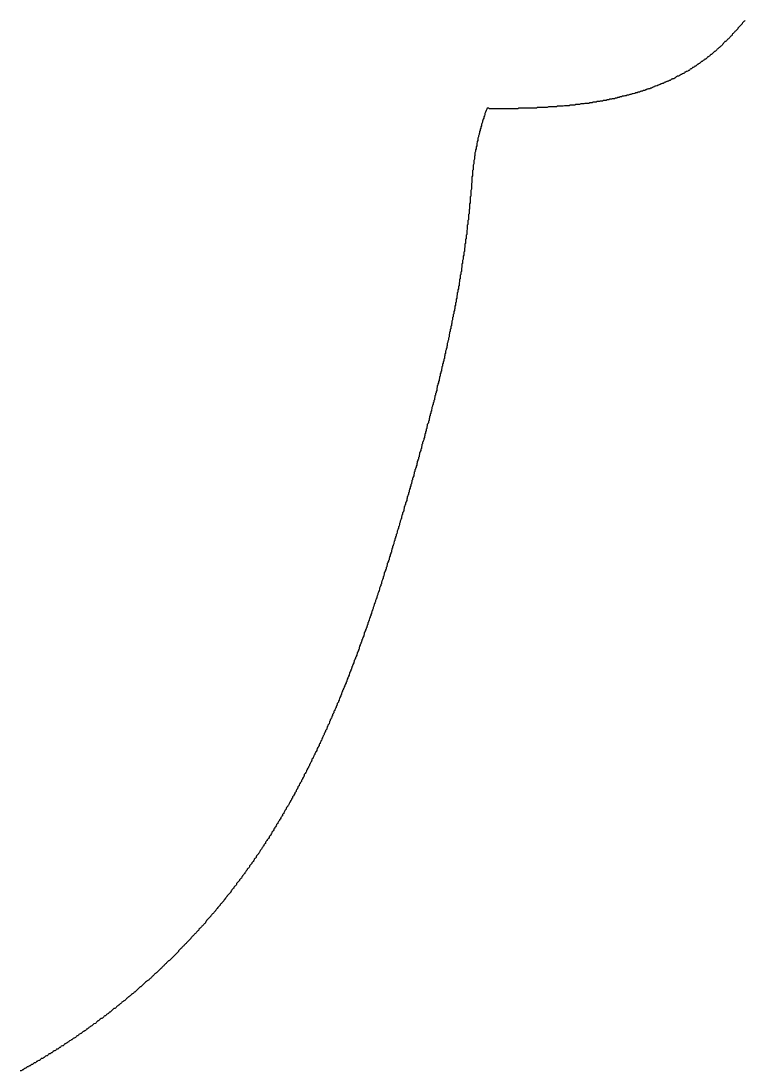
# Model space of a CAD drawing. Header units: millimetres. Extents: x 111 to 2999, y 81 to 1941.
# Drawn here: x 996.92 to 1009.23, y 522.1 to 539.95 of the extents above; entities that cross this region are included whole.
import ezdxf

# ---------------------------------------------------------------- set-up
doc = ezdxf.new("R2010")
doc.units = ezdxf.units.MM

msp = doc.modelspace()

# ---------------------------------------------------------------- linework, layer by layer
msp.add_polyline3d([(1009.23, 539.963, 0), (1009.22, 539.953, 0), (1009.21, 539.943, 0), (1009.2, 539.933, 0), (1009.19, 539.923, 0), (1009.18, 539.913, 0), (1009.18, 539.903, 0), (1009.17, 539.893, 0), (1009.16, 539.883, 0), (1009.15, 539.873, 0), (1009.14, 539.863, 0), (1009.13, 539.853, 0), (1009.12, 539.843, 0), (1009.11, 539.833, 0), (1009.11, 539.823, 0), (1009.1, 539.813, 0), (1009.09, 539.803, 0), (1009.08, 539.793, 0), (1009.07, 539.783, 0), (1009.06, 539.773, 0), (1009.05, 539.763, 0), (1009.04, 539.753, 0), (1009.03, 539.743, 0), (1009.02, 539.733, 0), (1009.01, 539.723, 0), (1009.01, 539.713, 0), (1009, 539.703, 0), (1008.99, 539.693, 0), (1008.98, 539.683, 0), (1008.97, 539.673, 0), (1008.96, 539.663, 0), (1008.95, 539.653, 0), (1008.94, 539.643, 0), (1008.93, 539.633, 0), (1008.92, 539.623, 0), (1008.91, 539.613, 0), (1008.9, 539.603, 0), (1008.89, 539.603, 0), (1008.88, 539.593, 0), (1008.87, 539.583, 0), (1008.86, 539.573, 0), (1008.86, 539.563, 0), (1008.85, 539.553, 0), (1008.84, 539.543, 0), (1008.83, 539.533, 0), (1008.82, 539.523, 0), (1008.81, 539.513, 0), (1008.8, 539.503, 0), (1008.79, 539.503, 0), (1008.78, 539.493, 0), (1008.77, 539.483, 0), (1008.76, 539.473, 0), (1008.75, 539.463, 0), (1008.74, 539.453, 0), (1008.73, 539.443, 0), (1008.72, 539.433, 0), (1008.71, 539.433, 0), (1008.7, 539.423, 0), (1008.69, 539.413, 0), (1008.68, 539.403, 0), (1008.67, 539.393, 0), (1008.66, 539.383, 0), (1008.65, 539.383, 0), (1008.64, 539.373, 0), (1008.63, 539.363, 0), (1008.62, 539.353, 0), (1008.61, 539.343, 0), (1008.6, 539.343, 0), (1008.59, 539.333, 0), (1008.58, 539.323, 0), (1008.57, 539.313, 0), (1008.56, 539.303, 0), (1008.55, 539.303, 0), (1008.54, 539.293, 0), (1008.52, 539.283, 0), (1008.51, 539.273, 0), (1008.5, 539.263, 0), (1008.49, 539.263, 0), (1008.48, 539.253, 0), (1008.47, 539.243, 0), (1008.46, 539.233, 0), (1008.45, 539.233, 0), (1008.44, 539.223, 0), (1008.43, 539.213, 0), (1008.42, 539.213, 0), (1008.41, 539.203, 0), (1008.4, 539.193, 0), (1008.39, 539.183, 0), (1008.38, 539.183, 0), (1008.37, 539.173, 0), (1008.35, 539.163, 0), (1008.34, 539.163, 0), (1008.33, 539.153, 0), (1008.32, 539.143, 0), (1008.31, 539.143, 0), (1008.3, 539.133, 0), (1008.29, 539.123, 0), (1008.28, 539.113, 0), (1008.27, 539.113, 0), (1008.26, 539.103, 0), (1008.24, 539.093, 0), (1008.23, 539.093, 0), (1008.22, 539.083, 0), (1008.21, 539.083, 0), (1008.2, 539.073, 0), (1008.19, 539.063, 0), (1008.18, 539.063, 0), (1008.17, 539.053, 0), (1008.15, 539.043, 0), (1008.14, 539.043, 0), (1008.13, 539.033, 0), (1008.12, 539.033, 0), (1008.11, 539.023, 0), (1008.1, 539.013, 0), (1008.08, 539.013, 0), (1008.07, 539.003, 0), (1008.06, 539.003, 0), (1008.05, 538.993, 0), (1008.04, 538.983, 0), (1008.03, 538.983, 0), (1008.02, 538.973, 0), (1008, 538.973, 0), (1007.99, 538.963, 0), (1007.98, 538.963, 0), (1007.97, 538.953, 0), (1007.96, 538.943, 0), (1007.94, 538.943, 0), (1007.93, 538.933, 0), (1007.92, 538.933, 0), (1007.91, 538.923, 0), (1007.9, 538.923, 0), (1007.88, 538.913, 0), (1007.87, 538.913, 0), (1007.86, 538.903, 0), (1007.85, 538.903, 0), (1007.84, 538.893, 0), (1007.82, 538.893, 0), (1007.81, 538.883, 0), (1007.8, 538.883, 0), (1007.79, 538.873, 0), (1007.78, 538.873, 0), (1007.76, 538.863, 0), (1007.75, 538.863, 0), (1007.74, 538.853, 0), (1007.73, 538.853, 0), (1007.71, 538.843, 0), (1007.7, 538.843, 0), (1007.69, 538.833, 0), (1007.68, 538.833, 0), (1007.66, 538.823, 0), (1007.65, 538.823, 0), (1007.64, 538.813, 0), (1007.63, 538.813, 0), (1007.61, 538.803, 0), (1007.6, 538.803, 0), (1007.59, 538.803, 0), (1007.58, 538.793, 0), (1007.56, 538.793, 0), (1007.55, 538.783, 0), (1007.54, 538.783, 0), (1007.53, 538.773, 0), (1007.51, 538.773, 0), (1007.5, 538.773, 0), (1007.49, 538.763, 0), (1007.47, 538.763, 0), (1007.46, 538.753, 0), (1007.45, 538.753, 0), (1007.44, 538.743, 0), (1007.42, 538.743, 0), (1007.41, 538.743, 0), (1007.4, 538.733, 0), (1007.38, 538.733, 0), (1007.37, 538.733, 0), (1007.36, 538.723, 0), (1007.35, 538.723, 0), (1007.33, 538.713, 0), (1007.32, 538.713, 0), (1007.31, 538.713, 0), (1007.29, 538.703, 0), (1007.28, 538.703, 0), (1007.27, 538.703, 0), (1007.25, 538.693, 0), (1007.24, 538.693, 0), (1007.23, 538.693, 0), (1007.21, 538.683, 0), (1007.2, 538.683, 0), (1007.19, 538.683, 0), (1007.17, 538.673, 0), (1007.16, 538.673, 0), (1007.15, 538.673, 0), (1007.13, 538.663, 0), (1007.12, 538.663, 0), (1007.11, 538.663, 0), (1007.09, 538.653, 0), (1007.08, 538.653, 0), (1007.07, 538.653, 0), (1007.05, 538.643, 0), (1007.04, 538.643, 0), (1007.03, 538.643, 0), (1007.01, 538.633, 0), (1007, 538.633, 0), (1006.99, 538.633, 0), (1006.97, 538.633, 0), (1006.96, 538.623, 0), (1006.95, 538.623, 0), (1006.93, 538.623, 0), (1006.92, 538.613, 0), (1006.91, 538.613, 0), (1006.89, 538.613, 0), (1006.88, 538.613, 0), (1006.87, 538.603, 0), (1006.85, 538.603, 0), (1006.84, 538.603, 0), (1006.82, 538.603, 0), (1006.81, 538.593, 0), (1006.8, 538.593, 0), (1006.78, 538.593, 0), (1006.77, 538.593, 0), (1006.76, 538.583, 0), (1006.74, 538.583, 0), (1006.73, 538.583, 0), (1006.72, 538.583, 0), (1006.7, 538.573, 0), (1006.69, 538.573, 0), (1006.67, 538.573, 0), (1006.66, 538.573, 0), (1006.65, 538.573, 0), (1006.63, 538.563, 0), (1006.62, 538.563, 0), (1006.6, 538.563, 0), (1006.59, 538.563, 0), (1006.58, 538.553, 0), (1006.56, 538.553, 0), (1006.55, 538.553, 0), (1006.54, 538.553, 0), (1006.52, 538.553, 0), (1006.51, 538.553, 0), (1006.49, 538.543, 0), (1006.48, 538.543, 0), (1006.47, 538.543, 0), (1006.45, 538.543, 0), (1006.44, 538.543, 0), (1006.42, 538.533, 0), (1006.41, 538.533, 0), (1006.4, 538.533, 0), (1006.38, 538.533, 0), (1006.37, 538.533, 0), (1006.35, 538.533, 0), (1006.34, 538.523, 0), (1006.33, 538.523, 0), (1006.31, 538.523, 0), (1006.3, 538.523, 0), (1006.28, 538.523, 0), (1006.27, 538.523, 0), (1006.26, 538.523, 0), (1006.24, 538.513, 0), (1006.23, 538.513, 0), (1006.21, 538.513, 0), (1006.2, 538.513, 0), (1006.19, 538.513, 0), (1006.17, 538.513, 0), (1006.16, 538.513, 0), (1006.14, 538.503, 0), (1006.13, 538.503, 0), (1006.12, 538.503, 0), (1006.1, 538.503, 0), (1006.09, 538.503, 0), (1006.07, 538.503, 0), (1006.06, 538.503, 0), (1006.04, 538.503, 0), (1006.03, 538.493, 0), (1006.02, 538.493, 0), (1006, 538.493, 0), (1005.99, 538.493, 0), (1005.97, 538.493, 0), (1005.96, 538.493, 0), (1005.95, 538.493, 0), (1005.93, 538.493, 0), (1005.92, 538.493, 0), (1005.9, 538.493, 0), (1005.89, 538.493, 0), (1005.87, 538.483, 0), (1005.86, 538.483, 0), (1005.85, 538.483, 0), (1005.83, 538.483, 0), (1005.82, 538.483, 0), (1005.8, 538.483, 0), (1005.79, 538.483, 0), (1005.78, 538.483, 0), (1005.76, 538.483, 0), (1005.75, 538.483, 0), (1005.73, 538.483, 0), (1005.72, 538.483, 0), (1005.7, 538.483, 0), (1005.69, 538.473, 0), (1005.68, 538.473, 0), (1005.66, 538.473, 0), (1005.65, 538.473, 0), (1005.63, 538.473, 0), (1005.62, 538.473, 0), (1005.61, 538.473, 0), (1005.59, 538.473, 0), (1005.58, 538.473, 0), (1005.56, 538.473, 0), (1005.55, 538.473, 0), (1005.53, 538.473, 0), (1005.52, 538.473, 0), (1005.51, 538.473, 0), (1005.49, 538.473, 0), (1005.48, 538.473, 0), (1005.46, 538.473, 0), (1005.45, 538.473, 0), (1005.44, 538.473, 0), (1005.42, 538.473, 0), (1005.41, 538.473, 0), (1005.39, 538.473, 0), (1005.38, 538.473, 0), (1005.37, 538.463, 0), (1005.35, 538.463, 0), (1005.34, 538.463, 0), (1005.32, 538.463, 0), (1005.31, 538.463, 0), (1005.29, 538.463, 0), (1005.28, 538.463, 0), (1005.27, 538.463, 0), (1005.25, 538.463, 0), (1005.24, 538.463, 0), (1005.22, 538.463, 0), (1005.21, 538.463, 0), (1005.2, 538.463, 0), (1005.18, 538.463, 0), (1005.17, 538.463, 0), (1005.15, 538.463, 0), (1005.14, 538.463, 0), (1005.13, 538.463, 0), (1005.11, 538.463, 0), (1005.1, 538.463, 0), (1005.08, 538.463, 0), (1005.07, 538.463, 0), (1005.06, 538.463, 0), (1005.04, 538.463, 0), (1005.03, 538.463, 0), (1005.01, 538.463, 0), (1005, 538.463, 0), (1004.99, 538.463, 0), (1004.97, 538.463, 0), (1004.96, 538.463, 0), (1004.94, 538.463, 0), (1004.93, 538.463, 0), (1004.92, 538.463, 0), (1004.9, 538.463, 0), (1004.89, 538.463, 0), (1004.87, 538.473, 0), (1004.86, 538.473, 0), (1004.85, 538.473, 0), (1004.84, 538.453, 0), (1004.83, 538.433, 0), (1004.82, 538.403, 0), (1004.81, 538.383, 0), (1004.81, 538.363, 0), (1004.8, 538.343, 0), (1004.79, 538.323, 0), (1004.79, 538.303, 0), (1004.78, 538.283, 0), (1004.77, 538.253, 0), (1004.77, 538.233, 0), (1004.76, 538.213, 0), (1004.75, 538.193, 0), (1004.75, 538.173, 0), (1004.74, 538.153, 0), (1004.74, 538.133, 0), (1004.73, 538.113, 0), (1004.73, 538.093, 0), (1004.72, 538.073, 0), (1004.72, 538.053, 0), (1004.71, 538.033, 0), (1004.71, 538.023, 0), (1004.7, 538.003, 0), (1004.7, 537.983, 0), (1004.69, 537.963, 0), (1004.69, 537.943, 0), (1004.69, 537.923, 0), (1004.68, 537.903, 0), (1004.68, 537.893, 0), (1004.67, 537.873, 0), (1004.67, 537.853, 0), (1004.67, 537.833, 0), (1004.66, 537.813, 0), (1004.66, 537.803, 0), (1004.66, 537.783, 0), (1004.65, 537.763, 0), (1004.65, 537.753, 0), (1004.65, 537.733, 0), (1004.64, 537.713, 0), (1004.64, 537.703, 0), (1004.64, 537.683, 0), (1004.64, 537.663, 0), (1004.63, 537.653, 0), (1004.63, 537.633, 0), (1004.63, 537.613, 0), (1004.63, 537.603, 0), (1004.62, 537.583, 0), (1004.62, 537.563, 0), (1004.62, 537.553, 0), (1004.62, 537.533, 0), (1004.62, 537.523, 0), (1004.61, 537.503, 0), (1004.61, 537.493, 0), (1004.61, 537.473, 0), (1004.61, 537.463, 0), (1004.61, 537.443, 0), (1004.61, 537.423, 0), (1004.6, 537.413, 0), (1004.6, 537.393, 0), (1004.6, 537.383, 0), (1004.6, 537.363, 0), (1004.6, 537.353, 0), (1004.6, 537.333, 0), (1004.6, 537.323, 0), (1004.59, 537.303, 0), (1004.59, 537.293, 0), (1004.59, 537.283, 0), (1004.59, 537.263, 0), (1004.59, 537.253, 0), (1004.59, 537.233, 0), (1004.59, 537.223, 0), (1004.59, 537.203, 0), (1004.58, 537.193, 0), (1004.58, 537.173, 0), (1004.58, 537.163, 0), (1004.58, 537.143, 0), (1004.58, 537.133, 0), (1004.58, 537.123, 0), (1004.58, 537.103, 0), (1004.58, 537.093, 0), (1004.57, 537.073, 0), (1004.57, 537.063, 0), (1004.57, 537.043, 0), (1004.57, 537.033, 0), (1004.57, 537.013, 0), (1004.57, 537.003, 0), (1004.57, 536.993, 0), (1004.57, 536.973, 0), (1004.56, 536.963, 0), (1004.56, 536.943, 0), (1004.56, 536.933, 0), (1004.56, 536.913, 0), (1004.56, 536.903, 0), (1004.56, 536.893, 0), (1004.56, 536.873, 0), (1004.56, 536.863, 0), (1004.55, 536.843, 0), (1004.55, 536.833, 0), (1004.55, 536.813, 0), (1004.55, 536.803, 0), (1004.55, 536.793, 0), (1004.55, 536.773, 0), (1004.55, 536.763, 0), (1004.54, 536.743, 0), (1004.54, 536.733, 0), (1004.54, 536.723, 0), (1004.54, 536.703, 0), (1004.54, 536.693, 0), (1004.54, 536.673, 0), (1004.53, 536.663, 0), (1004.53, 536.653, 0), (1004.53, 536.633, 0), (1004.53, 536.623, 0), (1004.53, 536.603, 0), (1004.53, 536.593, 0), (1004.53, 536.573, 0), (1004.52, 536.563, 0), (1004.52, 536.553, 0), (1004.52, 536.533, 0), (1004.52, 536.523, 0), (1004.52, 536.503, 0), (1004.52, 536.493, 0), (1004.51, 536.483, 0), (1004.51, 536.463, 0), (1004.51, 536.453, 0), (1004.51, 536.433, 0), (1004.51, 536.423, 0), (1004.51, 536.413, 0), (1004.5, 536.393, 0), (1004.5, 536.383, 0), (1004.5, 536.373, 0), (1004.5, 536.353, 0), (1004.5, 536.343, 0), (1004.5, 536.323, 0), (1004.49, 536.313, 0), (1004.49, 536.303, 0), (1004.49, 536.283, 0), (1004.49, 536.273, 0), (1004.49, 536.253, 0), (1004.48, 536.243, 0), (1004.48, 536.233, 0), (1004.48, 536.213, 0), (1004.48, 536.203, 0), (1004.48, 536.193, 0), (1004.48, 536.173, 0), (1004.47, 536.163, 0), (1004.47, 536.143, 0), (1004.47, 536.133, 0), (1004.47, 536.123, 0), (1004.47, 536.103, 0), (1004.46, 536.093, 0), (1004.46, 536.083, 0), (1004.46, 536.063, 0), (1004.46, 536.053, 0), (1004.46, 536.033, 0), (1004.45, 536.023, 0), (1004.45, 536.013, 0), (1004.45, 535.993, 0), (1004.45, 535.983, 0), (1004.45, 535.973, 0), (1004.44, 535.953, 0), (1004.44, 535.943, 0), (1004.44, 535.923, 0), (1004.44, 535.913, 0), (1004.44, 535.903, 0), (1004.43, 535.883, 0), (1004.43, 535.873, 0), (1004.43, 535.863, 0), (1004.43, 535.843, 0), (1004.43, 535.833, 0), (1004.42, 535.823, 0), (1004.42, 535.803, 0), (1004.42, 535.793, 0), (1004.42, 535.773, 0), (1004.42, 535.763, 0), (1004.41, 535.753, 0), (1004.41, 535.733, 0), (1004.41, 535.723, 0), (1004.41, 535.713, 0), (1004.41, 535.693, 0), (1004.4, 535.683, 0), (1004.4, 535.673, 0), (1004.4, 535.653, 0), (1004.4, 535.643, 0), (1004.39, 535.633, 0), (1004.39, 535.613, 0), (1004.39, 535.603, 0), (1004.39, 535.593, 0), (1004.39, 535.573, 0), (1004.38, 535.563, 0), (1004.38, 535.553, 0), (1004.38, 535.533, 0), (1004.38, 535.523, 0), (1004.37, 535.503, 0), (1004.37, 535.493, 0), (1004.37, 535.483, 0), (1004.37, 535.463, 0), (1004.37, 535.453, 0), (1004.36, 535.443, 0), (1004.36, 535.423, 0), (1004.36, 535.413, 0), (1004.36, 535.403, 0), (1004.35, 535.383, 0), (1004.35, 535.373, 0), (1004.35, 535.363, 0), (1004.35, 535.343, 0), (1004.34, 535.333, 0), (1004.34, 535.323, 0), (1004.34, 535.303, 0), (1004.34, 535.293, 0), (1004.33, 535.283, 0), (1004.33, 535.263, 0), (1004.33, 535.253, 0), (1004.33, 535.243, 0), (1004.32, 535.223, 0), (1004.32, 535.213, 0), (1004.32, 535.203, 0), (1004.32, 535.183, 0), (1004.32, 535.173, 0), (1004.31, 535.163, 0), (1004.31, 535.143, 0), (1004.31, 535.133, 0), (1004.31, 535.123, 0), (1004.3, 535.103, 0), (1004.3, 535.093, 0), (1004.3, 535.083, 0), (1004.3, 535.063, 0), (1004.29, 535.053, 0), (1004.29, 535.043, 0), (1004.29, 535.033, 0), (1004.28, 535.013, 0), (1004.28, 535.003, 0), (1004.28, 534.993, 0), (1004.28, 534.973, 0), (1004.27, 534.963, 0), (1004.27, 534.953, 0), (1004.27, 534.933, 0), (1004.27, 534.923, 0), (1004.26, 534.913, 0), (1004.26, 534.893, 0), (1004.26, 534.883, 0), (1004.26, 534.873, 0), (1004.25, 534.853, 0), (1004.25, 534.843, 0), (1004.25, 534.833, 0), (1004.25, 534.813, 0), (1004.24, 534.803, 0), (1004.24, 534.793, 0), (1004.24, 534.773, 0), (1004.23, 534.763, 0), (1004.23, 534.753, 0), (1004.23, 534.733, 0), (1004.23, 534.723, 0), (1004.22, 534.713, 0), (1004.22, 534.703, 0), (1004.22, 534.683, 0), (1004.22, 534.673, 0), (1004.21, 534.663, 0), (1004.21, 534.643, 0), (1004.21, 534.633, 0), (1004.2, 534.623, 0), (1004.2, 534.603, 0), (1004.2, 534.593, 0), (1004.2, 534.583, 0), (1004.19, 534.563, 0), (1004.19, 534.553, 0), (1004.19, 534.543, 0), (1004.19, 534.533, 0), (1004.18, 534.513, 0), (1004.18, 534.503, 0), (1004.18, 534.493, 0), (1004.17, 534.473, 0), (1004.17, 534.463, 0), (1004.17, 534.453, 0), (1004.17, 534.433, 0), (1004.16, 534.423, 0), (1004.16, 534.413, 0), (1004.16, 534.393, 0), (1004.15, 534.383, 0), (1004.15, 534.373, 0), (1004.15, 534.363, 0), (1004.14, 534.343, 0), (1004.14, 534.333, 0), (1004.14, 534.323, 0), (1004.14, 534.303, 0), (1004.13, 534.293, 0), (1004.13, 534.283, 0), (1004.13, 534.263, 0), (1004.12, 534.253, 0), (1004.12, 534.243, 0), (1004.12, 534.233, 0), (1004.12, 534.213, 0), (1004.11, 534.203, 0), (1004.11, 534.193, 0), (1004.11, 534.173, 0), (1004.1, 534.163, 0), (1004.1, 534.153, 0), (1004.1, 534.133, 0), (1004.09, 534.123, 0), (1004.09, 534.113, 0), (1004.09, 534.103, 0), (1004.09, 534.083, 0), (1004.08, 534.073, 0), (1004.08, 534.063, 0), (1004.08, 534.043, 0), (1004.07, 534.033, 0), (1004.07, 534.023, 0), (1004.07, 534.003, 0), (1004.06, 533.993, 0), (1004.06, 533.983, 0), (1004.06, 533.973, 0), (1004.05, 533.953, 0), (1004.05, 533.943, 0), (1004.05, 533.933, 0), (1004.05, 533.913, 0), (1004.04, 533.903, 0), (1004.04, 533.893, 0), (1004.04, 533.873, 0), (1004.03, 533.863, 0), (1004.03, 533.853, 0), (1004.03, 533.843, 0), (1004.02, 533.823, 0), (1004.02, 533.813, 0), (1004.02, 533.803, 0), (1004.01, 533.783, 0), (1004.01, 533.773, 0), (1004.01, 533.763, 0), (1004, 533.753, 0), (1004, 533.733, 0), (1004, 533.723, 0), (1003.99, 533.713, 0), (1003.99, 533.693, 0), (1003.99, 533.683, 0), (1003.99, 533.673, 0), (1003.98, 533.653, 0), (1003.98, 533.643, 0), (1003.98, 533.633, 0), (1003.97, 533.623, 0), (1003.97, 533.603, 0), (1003.97, 533.593, 0), (1003.96, 533.583, 0), (1003.96, 533.563, 0), (1003.96, 533.553, 0), (1003.95, 533.543, 0), (1003.95, 533.533, 0), (1003.95, 533.513, 0), (1003.94, 533.503, 0), (1003.94, 533.493, 0), (1003.94, 533.473, 0), (1003.93, 533.463, 0), (1003.93, 533.453, 0), (1003.93, 533.433, 0), (1003.92, 533.423, 0), (1003.92, 533.413, 0), (1003.92, 533.403, 0), (1003.91, 533.383, 0), (1003.91, 533.373, 0), (1003.91, 533.363, 0), (1003.9, 533.343, 0), (1003.9, 533.333, 0), (1003.9, 533.323, 0), (1003.89, 533.313, 0), (1003.89, 533.293, 0), (1003.89, 533.283, 0), (1003.88, 533.273, 0), (1003.88, 533.253, 0), (1003.88, 533.243, 0), (1003.87, 533.233, 0), (1003.87, 533.223, 0), (1003.87, 533.203, 0), (1003.86, 533.193, 0), (1003.86, 533.183, 0), (1003.86, 533.163, 0), (1003.85, 533.153, 0), (1003.85, 533.143, 0), (1003.85, 533.123, 0), (1003.84, 533.113, 0), (1003.84, 533.103, 0), (1003.83, 533.093, 0), (1003.83, 533.073, 0), (1003.83, 533.063, 0), (1003.82, 533.053, 0), (1003.82, 533.033, 0), (1003.82, 533.023, 0), (1003.81, 533.013, 0), (1003.81, 533.003, 0), (1003.81, 532.983, 0), (1003.8, 532.973, 0), (1003.8, 532.963, 0), (1003.8, 532.943, 0), (1003.79, 532.933, 0), (1003.79, 532.923, 0), (1003.79, 532.903, 0), (1003.78, 532.893, 0), (1003.78, 532.883, 0), (1003.78, 532.873, 0), (1003.77, 532.853, 0), (1003.77, 532.843, 0), (1003.77, 532.833, 0), (1003.76, 532.813, 0), (1003.76, 532.803, 0), (1003.75, 532.793, 0), (1003.75, 532.783, 0), (1003.75, 532.763, 0), (1003.74, 532.753, 0), (1003.74, 532.743, 0), (1003.74, 532.723, 0), (1003.73, 532.713, 0), (1003.73, 532.703, 0), (1003.73, 532.683, 0), (1003.72, 532.673, 0), (1003.72, 532.663, 0), (1003.72, 532.653, 0), (1003.71, 532.633, 0), (1003.71, 532.623, 0), (1003.7, 532.613, 0), (1003.7, 532.593, 0), (1003.7, 532.583, 0), (1003.69, 532.573, 0), (1003.69, 532.553, 0), (1003.69, 532.543, 0), (1003.68, 532.533, 0), (1003.68, 532.523, 0), (1003.68, 532.503, 0), (1003.67, 532.493, 0), (1003.67, 532.483, 0), (1003.66, 532.463, 0), (1003.66, 532.453, 0), (1003.66, 532.443, 0), (1003.65, 532.423, 0), (1003.65, 532.413, 0), (1003.65, 532.403, 0), (1003.64, 532.383, 0), (1003.64, 532.373, 0), (1003.64, 532.363, 0), (1003.63, 532.353, 0), (1003.63, 532.333, 0), (1003.62, 532.323, 0), (1003.62, 532.313, 0), (1003.62, 532.293, 0), (1003.61, 532.283, 0), (1003.61, 532.273, 0), (1003.61, 532.253, 0), (1003.6, 532.243, 0), (1003.6, 532.233, 0), (1003.6, 532.223, 0), (1003.59, 532.203, 0), (1003.59, 532.193, 0), (1003.58, 532.183, 0), (1003.58, 532.163, 0), (1003.58, 532.153, 0), (1003.57, 532.143, 0), (1003.57, 532.123, 0), (1003.57, 532.113, 0), (1003.56, 532.103, 0), (1003.56, 532.083, 0), (1003.55, 532.073, 0), (1003.55, 532.063, 0), (1003.55, 532.053, 0), (1003.54, 532.033, 0), (1003.54, 532.023, 0), (1003.54, 532.013, 0), (1003.53, 531.993, 0), (1003.53, 531.983, 0), (1003.52, 531.973, 0), (1003.52, 531.953, 0), (1003.52, 531.943, 0), (1003.51, 531.933, 0), (1003.51, 531.913, 0), (1003.51, 531.903, 0), (1003.5, 531.893, 0), (1003.5, 531.873, 0), (1003.49, 531.863, 0), (1003.49, 531.853, 0), (1003.49, 531.843, 0), (1003.48, 531.823, 0), (1003.48, 531.813, 0), (1003.48, 531.803, 0), (1003.47, 531.783, 0), (1003.47, 531.773, 0), (1003.46, 531.763, 0), (1003.46, 531.743, 0), (1003.46, 531.733, 0), (1003.45, 531.723, 0), (1003.45, 531.703, 0), (1003.44, 531.693, 0), (1003.44, 531.683, 0), (1003.44, 531.663, 0), (1003.43, 531.653, 0), (1003.43, 531.643, 0), (1003.43, 531.623, 0), (1003.42, 531.613, 0), (1003.42, 531.603, 0), (1003.41, 531.593, 0), (1003.41, 531.573, 0), (1003.41, 531.563, 0), (1003.4, 531.553, 0), (1003.4, 531.533, 0), (1003.39, 531.523, 0), (1003.39, 531.513, 0), (1003.39, 531.493, 0), (1003.38, 531.483, 0), (1003.38, 531.473, 0), (1003.37, 531.453, 0), (1003.37, 531.443, 0), (1003.37, 531.433, 0), (1003.36, 531.413, 0), (1003.36, 531.403, 0), (1003.36, 531.393, 0), (1003.35, 531.373, 0), (1003.35, 531.363, 0), (1003.34, 531.353, 0), (1003.34, 531.333, 0), (1003.34, 531.323, 0), (1003.33, 531.313, 0), (1003.33, 531.303, 0), (1003.32, 531.283, 0), (1003.32, 531.273, 0), (1003.32, 531.263, 0), (1003.31, 531.243, 0), (1003.31, 531.233, 0), (1003.3, 531.223, 0), (1003.3, 531.203, 0), (1003.3, 531.193, 0), (1003.29, 531.183, 0), (1003.29, 531.163, 0), (1003.28, 531.153, 0), (1003.28, 531.143, 0), (1003.28, 531.123, 0), (1003.27, 531.113, 0), (1003.27, 531.103, 0), (1003.26, 531.083, 0), (1003.26, 531.073, 0), (1003.26, 531.063, 0), (1003.25, 531.043, 0), (1003.25, 531.033, 0), (1003.24, 531.023, 0), (1003.24, 531.003, 0), (1003.24, 530.993, 0), (1003.23, 530.983, 0), (1003.23, 530.963, 0), (1003.22, 530.953, 0), (1003.22, 530.943, 0), (1003.22, 530.923, 0), (1003.21, 530.913, 0), (1003.21, 530.903, 0), (1003.2, 530.883, 0), (1003.2, 530.873, 0), (1003.2, 530.863, 0), (1003.19, 530.843, 0), (1003.19, 530.833, 0), (1003.18, 530.823, 0), (1003.18, 530.813, 0), (1003.18, 530.793, 0), (1003.17, 530.783, 0), (1003.17, 530.773, 0), (1003.16, 530.753, 0), (1003.16, 530.743, 0), (1003.15, 530.733, 0), (1003.15, 530.713, 0), (1003.15, 530.703, 0), (1003.14, 530.693, 0), (1003.14, 530.673, 0), (1003.13, 530.663, 0), (1003.13, 530.653, 0), (1003.13, 530.633, 0), (1003.12, 530.623, 0), (1003.12, 530.613, 0), (1003.11, 530.593, 0), (1003.11, 530.583, 0), (1003.1, 530.573, 0), (1003.1, 530.553, 0), (1003.1, 530.543, 0), (1003.09, 530.533, 0), (1003.09, 530.513, 0), (1003.08, 530.503, 0), (1003.08, 530.493, 0), (1003.08, 530.473, 0), (1003.07, 530.463, 0), (1003.07, 530.453, 0), (1003.06, 530.433, 0), (1003.06, 530.423, 0), (1003.05, 530.413, 0), (1003.05, 530.393, 0), (1003.05, 530.383, 0), (1003.04, 530.373, 0), (1003.04, 530.353, 0), (1003.03, 530.343, 0), (1003.03, 530.333, 0), (1003.02, 530.313, 0), (1003.02, 530.303, 0), (1003.02, 530.293, 0), (1003.01, 530.273, 0), (1003.01, 530.263, 0), (1003, 530.253, 0), (1003, 530.243, 0), (1002.99, 530.223, 0), (1002.99, 530.213, 0), (1002.99, 530.203, 0), (1002.98, 530.183, 0), (1002.98, 530.173, 0), (1002.97, 530.163, 0), (1002.97, 530.143, 0), (1002.96, 530.133, 0), (1002.96, 530.123, 0), (1002.95, 530.103, 0), (1002.95, 530.093, 0), (1002.95, 530.083, 0), (1002.94, 530.063, 0), (1002.94, 530.053, 0), (1002.93, 530.043, 0), (1002.93, 530.023, 0), (1002.92, 530.013, 0), (1002.92, 530.003, 0), (1002.91, 529.983, 0), (1002.91, 529.973, 0), (1002.91, 529.963, 0), (1002.9, 529.943, 0), (1002.9, 529.933, 0), (1002.89, 529.923, 0), (1002.89, 529.903, 0), (1002.88, 529.893, 0), (1002.88, 529.883, 0), (1002.87, 529.863, 0), (1002.87, 529.853, 0), (1002.87, 529.843, 0), (1002.86, 529.833, 0), (1002.86, 529.813, 0), (1002.85, 529.803, 0), (1002.85, 529.793, 0), (1002.84, 529.773, 0), (1002.84, 529.763, 0), (1002.83, 529.753, 0), (1002.83, 529.733, 0), (1002.82, 529.723, 0), (1002.82, 529.713, 0), (1002.82, 529.693, 0), (1002.81, 529.683, 0), (1002.81, 529.673, 0), (1002.8, 529.653, 0), (1002.8, 529.643, 0), (1002.79, 529.633, 0), (1002.79, 529.613, 0), (1002.78, 529.603, 0), (1002.78, 529.593, 0), (1002.77, 529.573, 0), (1002.77, 529.563, 0), (1002.76, 529.553, 0), (1002.76, 529.533, 0), (1002.76, 529.523, 0), (1002.75, 529.513, 0), (1002.75, 529.503, 0), (1002.74, 529.483, 0), (1002.74, 529.473, 0), (1002.73, 529.463, 0), (1002.73, 529.443, 0), (1002.72, 529.433, 0), (1002.72, 529.423, 0), (1002.71, 529.403, 0), (1002.71, 529.393, 0), (1002.7, 529.383, 0), (1002.7, 529.363, 0), (1002.69, 529.353, 0), (1002.69, 529.343, 0), (1002.68, 529.323, 0), (1002.68, 529.313, 0), (1002.67, 529.303, 0), (1002.67, 529.283, 0), (1002.67, 529.273, 0), (1002.66, 529.263, 0), (1002.66, 529.253, 0), (1002.65, 529.233, 0), (1002.65, 529.223, 0), (1002.64, 529.213, 0), (1002.64, 529.193, 0), (1002.63, 529.183, 0), (1002.63, 529.173, 0), (1002.62, 529.153, 0), (1002.62, 529.143, 0), (1002.61, 529.133, 0), (1002.61, 529.113, 0), (1002.6, 529.103, 0), (1002.6, 529.093, 0), (1002.59, 529.083, 0), (1002.59, 529.063, 0), (1002.58, 529.053, 0), (1002.58, 529.043, 0), (1002.57, 529.023, 0), (1002.57, 529.013, 0), (1002.56, 529.003, 0), (1002.56, 528.983, 0), (1002.55, 528.973, 0), (1002.55, 528.963, 0), (1002.54, 528.943, 0), (1002.54, 528.933, 0), (1002.53, 528.923, 0), (1002.53, 528.913, 0), (1002.52, 528.893, 0), (1002.52, 528.883, 0), (1002.51, 528.873, 0), (1002.51, 528.853, 0), (1002.5, 528.843, 0), (1002.5, 528.833, 0), (1002.49, 528.813, 0), (1002.49, 528.803, 0), (1002.48, 528.793, 0), (1002.48, 528.783, 0), (1002.47, 528.763, 0), (1002.47, 528.753, 0), (1002.46, 528.743, 0), (1002.46, 528.723, 0), (1002.45, 528.713, 0), (1002.45, 528.703, 0), (1002.44, 528.683, 0), (1002.44, 528.673, 0), (1002.43, 528.663, 0), (1002.43, 528.653, 0), (1002.42, 528.633, 0), (1002.42, 528.623, 0), (1002.41, 528.613, 0), (1002.4, 528.593, 0), (1002.4, 528.583, 0), (1002.39, 528.573, 0), (1002.39, 528.553, 0), (1002.38, 528.543, 0), (1002.38, 528.533, 0), (1002.37, 528.523, 0), (1002.37, 528.503, 0), (1002.36, 528.493, 0), (1002.36, 528.483, 0), (1002.35, 528.463, 0), (1002.35, 528.453, 0), (1002.34, 528.443, 0), (1002.34, 528.433, 0), (1002.33, 528.413, 0), (1002.33, 528.403, 0), (1002.32, 528.393, 0), (1002.32, 528.373, 0), (1002.31, 528.363, 0), (1002.3, 528.353, 0), (1002.3, 528.333, 0), (1002.29, 528.323, 0), (1002.29, 528.313, 0), (1002.28, 528.303, 0), (1002.28, 528.283, 0), (1002.27, 528.273, 0), (1002.27, 528.263, 0), (1002.26, 528.243, 0), (1002.26, 528.233, 0), (1002.25, 528.223, 0), (1002.24, 528.213, 0), (1002.24, 528.193, 0), (1002.23, 528.183, 0), (1002.23, 528.173, 0), (1002.22, 528.163, 0), (1002.22, 528.143, 0), (1002.21, 528.133, 0), (1002.21, 528.123, 0), (1002.2, 528.103, 0), (1002.19, 528.093, 0), (1002.19, 528.083, 0), (1002.18, 528.073, 0), (1002.18, 528.053, 0), (1002.17, 528.043, 0), (1002.17, 528.033, 0), (1002.16, 528.013, 0), (1002.16, 528.003, 0), (1002.15, 527.993, 0), (1002.14, 527.983, 0), (1002.14, 527.963, 0), (1002.13, 527.953, 0), (1002.13, 527.943, 0), (1002.12, 527.933, 0), (1002.12, 527.913, 0), (1002.11, 527.903, 0), (1002.1, 527.893, 0), (1002.1, 527.873, 0), (1002.09, 527.863, 0), (1002.09, 527.853, 0), (1002.08, 527.843, 0), (1002.08, 527.823, 0), (1002.07, 527.813, 0), (1002.06, 527.803, 0), (1002.06, 527.793, 0), (1002.05, 527.773, 0), (1002.05, 527.763, 0), (1002.04, 527.753, 0), (1002.04, 527.743, 0), (1002.03, 527.723, 0), (1002.02, 527.713, 0), (1002.02, 527.703, 0), (1002.01, 527.683, 0), (1002.01, 527.673, 0), (1002, 527.663, 0), (1001.99, 527.653, 0), (1001.99, 527.633, 0), (1001.98, 527.623, 0), (1001.98, 527.613, 0), (1001.97, 527.603, 0), (1001.96, 527.583, 0), (1001.96, 527.573, 0), (1001.95, 527.563, 0), (1001.95, 527.553, 0), (1001.94, 527.533, 0), (1001.93, 527.523, 0), (1001.93, 527.513, 0), (1001.92, 527.503, 0), (1001.92, 527.483, 0), (1001.91, 527.473, 0), (1001.9, 527.463, 0), (1001.9, 527.453, 0), (1001.89, 527.433, 0), (1001.89, 527.423, 0), (1001.88, 527.413, 0), (1001.87, 527.403, 0), (1001.87, 527.383, 0), (1001.86, 527.373, 0), (1001.86, 527.363, 0), (1001.85, 527.353, 0), (1001.84, 527.333, 0), (1001.84, 527.323, 0), (1001.83, 527.313, 0), (1001.83, 527.303, 0), (1001.82, 527.283, 0), (1001.81, 527.273, 0), (1001.81, 527.263, 0), (1001.8, 527.253, 0), (1001.79, 527.233, 0), (1001.79, 527.223, 0), (1001.78, 527.213, 0), (1001.78, 527.203, 0), (1001.77, 527.183, 0), (1001.76, 527.173, 0), (1001.76, 527.163, 0), (1001.75, 527.153, 0), (1001.74, 527.143, 0), (1001.74, 527.123, 0), (1001.73, 527.113, 0), (1001.73, 527.103, 0), (1001.72, 527.093, 0), (1001.71, 527.073, 0), (1001.71, 527.063, 0), (1001.7, 527.053, 0), (1001.69, 527.043, 0), (1001.69, 527.023, 0), (1001.68, 527.013, 0), (1001.67, 527.003, 0), (1001.67, 526.993, 0), (1001.66, 526.983, 0), (1001.65, 526.963, 0), (1001.65, 526.953, 0), (1001.64, 526.943, 0), (1001.63, 526.933, 0), (1001.63, 526.913, 0), (1001.62, 526.903, 0), (1001.62, 526.893, 0), (1001.61, 526.883, 0), (1001.6, 526.873, 0), (1001.6, 526.853, 0), (1001.59, 526.843, 0), (1001.58, 526.833, 0), (1001.58, 526.823, 0), (1001.57, 526.803, 0), (1001.56, 526.793, 0), (1001.56, 526.783, 0), (1001.55, 526.773, 0), (1001.54, 526.763, 0), (1001.54, 526.743, 0), (1001.53, 526.733, 0), (1001.52, 526.723, 0), (1001.52, 526.713, 0), (1001.51, 526.703, 0), (1001.5, 526.683, 0), (1001.5, 526.673, 0), (1001.49, 526.663, 0), (1001.48, 526.653, 0), (1001.48, 526.643, 0), (1001.47, 526.623, 0), (1001.46, 526.613, 0), (1001.46, 526.603, 0), (1001.45, 526.593, 0), (1001.44, 526.583, 0), (1001.43, 526.563, 0), (1001.43, 526.553, 0), (1001.42, 526.543, 0), (1001.41, 526.533, 0), (1001.41, 526.523, 0), (1001.4, 526.503, 0), (1001.39, 526.493, 0), (1001.39, 526.483, 0), (1001.38, 526.473, 0), (1001.37, 526.463, 0), (1001.37, 526.443, 0), (1001.36, 526.433, 0), (1001.35, 526.423, 0), (1001.34, 526.413, 0), (1001.34, 526.403, 0), (1001.33, 526.383, 0), (1001.32, 526.373, 0), (1001.32, 526.363, 0), (1001.31, 526.353, 0), (1001.3, 526.343, 0), (1001.29, 526.323, 0), (1001.29, 526.313, 0), (1001.28, 526.303, 0), (1001.27, 526.293, 0), (1001.27, 526.283, 0), (1001.26, 526.273, 0), (1001.25, 526.253, 0), (1001.24, 526.243, 0), (1001.24, 526.233, 0), (1001.23, 526.223, 0), (1001.22, 526.213, 0), (1001.22, 526.203, 0), (1001.21, 526.183, 0), (1001.2, 526.173, 0), (1001.19, 526.163, 0), (1001.19, 526.153, 0), (1001.18, 526.143, 0), (1001.17, 526.123, 0), (1001.17, 526.113, 0), (1001.16, 526.103, 0), (1001.15, 526.093, 0), (1001.14, 526.083, 0), (1001.14, 526.073, 0), (1001.13, 526.053, 0), (1001.12, 526.043, 0), (1001.11, 526.033, 0), (1001.11, 526.023, 0), (1001.1, 526.013, 0), (1001.09, 526.003, 0), (1001.08, 525.993, 0), (1001.08, 525.973, 0), (1001.07, 525.963, 0), (1001.06, 525.953, 0), (1001.05, 525.943, 0), (1001.05, 525.933, 0), (1001.04, 525.923, 0), (1001.03, 525.903, 0), (1001.02, 525.893, 0), (1001.02, 525.883, 0), (1001.01, 525.873, 0), (1001, 525.863, 0), (1000.99, 525.853, 0), (1000.99, 525.843, 0), (1000.98, 525.823, 0), (1000.97, 525.813, 0), (1000.96, 525.803, 0), (1000.96, 525.793, 0), (1000.95, 525.783, 0), (1000.94, 525.773, 0), (1000.93, 525.763, 0), (1000.92, 525.743, 0), (1000.92, 525.733, 0), (1000.91, 525.723, 0), (1000.9, 525.713, 0), (1000.89, 525.703, 0), (1000.89, 525.693, 0), (1000.88, 525.683, 0), (1000.87, 525.663, 0), (1000.86, 525.653, 0), (1000.85, 525.643, 0), (1000.85, 525.633, 0), (1000.84, 525.623, 0), (1000.83, 525.613, 0), (1000.82, 525.603, 0), (1000.81, 525.593, 0), (1000.81, 525.573, 0), (1000.8, 525.563, 0), (1000.79, 525.553, 0), (1000.78, 525.543, 0), (1000.77, 525.533, 0), (1000.77, 525.523, 0), (1000.76, 525.513, 0), (1000.75, 525.503, 0), (1000.74, 525.483, 0), (1000.73, 525.473, 0), (1000.73, 525.463, 0), (1000.72, 525.453, 0), (1000.71, 525.443, 0), (1000.7, 525.433, 0), (1000.69, 525.423, 0), (1000.69, 525.413, 0), (1000.68, 525.403, 0), (1000.67, 525.383, 0), (1000.66, 525.373, 0), (1000.65, 525.363, 0), (1000.64, 525.353, 0), (1000.64, 525.343, 0), (1000.63, 525.333, 0), (1000.62, 525.323, 0), (1000.61, 525.313, 0), (1000.6, 525.303, 0), (1000.59, 525.293, 0), (1000.59, 525.273, 0), (1000.58, 525.263, 0), (1000.57, 525.253, 0), (1000.56, 525.243, 0), (1000.55, 525.233, 0), (1000.54, 525.223, 0), (1000.54, 525.213, 0), (1000.53, 525.203, 0), (1000.52, 525.193, 0), (1000.51, 525.183, 0), (1000.5, 525.173, 0), (1000.49, 525.153, 0), (1000.49, 525.143, 0), (1000.48, 525.133, 0), (1000.47, 525.123, 0), (1000.46, 525.113, 0), (1000.45, 525.103, 0), (1000.44, 525.093, 0), (1000.43, 525.083, 0), (1000.43, 525.073, 0), (1000.42, 525.063, 0), (1000.41, 525.053, 0), (1000.4, 525.043, 0), (1000.39, 525.023, 0), (1000.38, 525.013, 0), (1000.37, 525.003, 0), (1000.37, 524.993, 0), (1000.36, 524.983, 0), (1000.35, 524.973, 0), (1000.34, 524.963, 0), (1000.33, 524.953, 0), (1000.32, 524.943, 0), (1000.31, 524.933, 0), (1000.31, 524.923, 0), (1000.3, 524.913, 0), (1000.29, 524.903, 0), (1000.28, 524.893, 0), (1000.27, 524.883, 0), (1000.26, 524.863, 0), (1000.25, 524.853, 0), (1000.24, 524.843, 0), (1000.23, 524.833, 0), (1000.23, 524.823, 0), (1000.22, 524.813, 0), (1000.21, 524.803, 0), (1000.2, 524.793, 0), (1000.19, 524.783, 0), (1000.18, 524.773, 0), (1000.17, 524.763, 0), (1000.16, 524.753, 0), (1000.15, 524.743, 0), (1000.15, 524.733, 0), (1000.14, 524.723, 0), (1000.13, 524.713, 0), (1000.12, 524.703, 0), (1000.11, 524.693, 0), (1000.1, 524.683, 0), (1000.09, 524.673, 0), (1000.08, 524.663, 0), (1000.07, 524.643, 0), (1000.06, 524.633, 0), (1000.06, 524.623, 0), (1000.05, 524.613, 0), (1000.04, 524.603, 0), (1000.03, 524.593, 0), (1000.02, 524.583, 0), (1000.01, 524.573, 0), (1000, 524.563, 0), (999.99, 524.553, 0), (999.98, 524.543, 0), (999.97, 524.533, 0), (999.96, 524.523, 0), (999.95, 524.513, 0), (999.95, 524.503, 0), (999.94, 524.493, 0), (999.93, 524.483, 0), (999.92, 524.473, 0), (999.91, 524.463, 0), (999.9, 524.453, 0), (999.89, 524.443, 0), (999.88, 524.433, 0), (999.87, 524.423, 0), (999.86, 524.413, 0), (999.85, 524.403, 0), (999.84, 524.393, 0), (999.83, 524.383, 0), (999.82, 524.373, 0), (999.81, 524.363, 0), (999.81, 524.353, 0), (999.8, 524.343, 0), (999.79, 524.333, 0), (999.78, 524.323, 0), (999.77, 524.313, 0), (999.76, 524.303, 0), (999.75, 524.293, 0), (999.74, 524.283, 0), (999.73, 524.273, 0), (999.72, 524.263, 0), (999.71, 524.253, 0), (999.7, 524.243, 0), (999.69, 524.233, 0), (999.68, 524.223, 0), (999.67, 524.213, 0), (999.66, 524.203, 0), (999.65, 524.193, 0), (999.64, 524.183, 0), (999.63, 524.173, 0), (999.62, 524.163, 0), (999.61, 524.153, 0), (999.6, 524.143, 0), (999.6, 524.133, 0), (999.59, 524.123, 0), (999.58, 524.113, 0), (999.57, 524.103, 0), (999.56, 524.093, 0), (999.55, 524.083, 0), (999.54, 524.073, 0), (999.53, 524.063, 0), (999.52, 524.053, 0), (999.51, 524.043, 0), (999.5, 524.033, 0), (999.49, 524.023, 0), (999.48, 524.013, 0), (999.47, 524.003, 0), (999.46, 523.993, 0), (999.45, 523.983, 0), (999.44, 523.973, 0), (999.43, 523.973, 0), (999.42, 523.963, 0), (999.41, 523.953, 0), (999.4, 523.943, 0), (999.39, 523.933, 0), (999.38, 523.923, 0), (999.37, 523.913, 0), (999.36, 523.903, 0), (999.35, 523.893, 0), (999.34, 523.883, 0), (999.33, 523.873, 0), (999.32, 523.863, 0), (999.31, 523.853, 0), (999.3, 523.843, 0), (999.29, 523.833, 0), (999.28, 523.823, 0), (999.27, 523.813, 0), (999.26, 523.803, 0), (999.25, 523.793, 0), (999.24, 523.783, 0), (999.23, 523.773, 0), (999.22, 523.773, 0), (999.21, 523.763, 0), (999.2, 523.753, 0), (999.19, 523.743, 0), (999.18, 523.733, 0), (999.17, 523.723, 0), (999.16, 523.713, 0), (999.15, 523.703, 0), (999.14, 523.693, 0), (999.13, 523.683, 0), (999.12, 523.673, 0), (999.11, 523.663, 0), (999.1, 523.653, 0), (999.09, 523.643, 0), (999.08, 523.643, 0), (999.07, 523.633, 0), (999.06, 523.623, 0), (999.04, 523.613, 0), (999.03, 523.603, 0), (999.02, 523.593, 0), (999.01, 523.583, 0), (999, 523.573, 0), (998.99, 523.563, 0), (998.98, 523.553, 0), (998.97, 523.543, 0), (998.96, 523.533, 0), (998.95, 523.533, 0), (998.94, 523.523, 0), (998.93, 523.513, 0), (998.92, 523.503, 0), (998.91, 523.493, 0), (998.9, 523.483, 0), (998.89, 523.473, 0), (998.88, 523.463, 0), (998.87, 523.453, 0), (998.86, 523.443, 0), (998.85, 523.443, 0), (998.84, 523.433, 0), (998.83, 523.423, 0), (998.82, 523.413, 0), (998.8, 523.403, 0), (998.79, 523.393, 0), (998.78, 523.383, 0), (998.77, 523.373, 0), (998.76, 523.363, 0), (998.75, 523.363, 0), (998.74, 523.353, 0), (998.73, 523.343, 0), (998.72, 523.333, 0), (998.71, 523.323, 0), (998.7, 523.313, 0), (998.69, 523.303, 0), (998.68, 523.293, 0), (998.67, 523.293, 0), (998.66, 523.283, 0), (998.64, 523.273, 0), (998.63, 523.263, 0), (998.62, 523.253, 0), (998.61, 523.243, 0), (998.6, 523.233, 0), (998.59, 523.223, 0), (998.58, 523.223, 0), (998.57, 523.213, 0), (998.56, 523.203, 0), (998.55, 523.193, 0), (998.54, 523.183, 0), (998.53, 523.173, 0), (998.52, 523.163, 0), (998.5, 523.163, 0), (998.49, 523.153, 0), (998.48, 523.143, 0), (998.47, 523.133, 0), (998.46, 523.123, 0), (998.45, 523.113, 0), (998.44, 523.103, 0), (998.43, 523.103, 0), (998.42, 523.093, 0), (998.41, 523.083, 0), (998.4, 523.073, 0), (998.38, 523.063, 0), (998.37, 523.053, 0), (998.36, 523.043, 0), (998.35, 523.043, 0), (998.34, 523.033, 0), (998.33, 523.023, 0), (998.32, 523.013, 0), (998.31, 523.003, 0), (998.3, 522.993, 0), (998.29, 522.993, 0), (998.27, 522.983, 0), (998.26, 522.973, 0), (998.25, 522.963, 0), (998.24, 522.953, 0), (998.23, 522.953, 0), (998.22, 522.943, 0), (998.21, 522.933, 0), (998.2, 522.923, 0), (998.19, 522.913, 0), (998.17, 522.903, 0), (998.16, 522.903, 0), (998.15, 522.893, 0), (998.14, 522.883, 0), (998.13, 522.873, 0), (998.12, 522.863, 0), (998.11, 522.863, 0), (998.1, 522.853, 0), (998.08, 522.843, 0), (998.07, 522.833, 0), (998.06, 522.823, 0), (998.05, 522.813, 0), (998.04, 522.813, 0), (998.03, 522.803, 0), (998.02, 522.793, 0), (998.01, 522.783, 0), (997.99, 522.773, 0), (997.98, 522.773, 0), (997.97, 522.763, 0), (997.96, 522.753, 0), (997.95, 522.743, 0), (997.94, 522.743, 0), (997.93, 522.733, 0), (997.91, 522.723, 0), (997.9, 522.713, 0), (997.89, 522.703, 0), (997.88, 522.703, 0), (997.87, 522.693, 0), (997.86, 522.683, 0), (997.85, 522.673, 0), (997.83, 522.663, 0), (997.82, 522.663, 0), (997.81, 522.653, 0), (997.8, 522.643, 0), (997.79, 522.633, 0), (997.78, 522.633, 0), (997.77, 522.623, 0), (997.75, 522.613, 0), (997.74, 522.603, 0), (997.73, 522.593, 0), (997.72, 522.593, 0), (997.71, 522.583, 0), (997.7, 522.573, 0), (997.68, 522.563, 0), (997.67, 522.563, 0), (997.66, 522.553, 0), (997.65, 522.543, 0), (997.64, 522.533, 0), (997.63, 522.533, 0), (997.61, 522.523, 0), (997.6, 522.513, 0), (997.59, 522.503, 0), (997.58, 522.503, 0), (997.57, 522.493, 0), (997.56, 522.483, 0), (997.55, 522.473, 0), (997.53, 522.473, 0), (997.52, 522.463, 0), (997.51, 522.453, 0), (997.5, 522.443, 0), (997.49, 522.443, 0), (997.47, 522.433, 0), (997.46, 522.423, 0), (997.45, 522.413, 0), (997.44, 522.413, 0), (997.43, 522.403, 0), (997.42, 522.393, 0), (997.4, 522.393, 0), (997.39, 522.383, 0), (997.38, 522.373, 0), (997.37, 522.363, 0), (997.36, 522.363, 0), (997.34, 522.353, 0), (997.33, 522.343, 0), (997.32, 522.333, 0), (997.31, 522.333, 0), (997.3, 522.323, 0), (997.29, 522.313, 0), (997.27, 522.313, 0), (997.26, 522.303, 0), (997.25, 522.293, 0), (997.24, 522.283, 0), (997.23, 522.283, 0), (997.21, 522.273, 0), (997.2, 522.263, 0), (997.19, 522.263, 0), (997.18, 522.253, 0), (997.17, 522.243, 0), (997.15, 522.243, 0), (997.14, 522.233, 0), (997.13, 522.223, 0), (997.12, 522.213, 0), (997.11, 522.213, 0), (997.09, 522.203, 0), (997.08, 522.193, 0), (997.07, 522.193, 0), (997.06, 522.183, 0), (997.05, 522.173, 0), (997.03, 522.173, 0), (997.02, 522.163, 0), (997.01, 522.153, 0), (997, 522.153, 0), (996.99, 522.143, 0), (996.97, 522.133, 0), (996.96, 522.123, 0), (996.95, 522.123, 0), (996.94, 522.113, 0), (996.93, 522.103, 0), (996.91, 522.103, 0)])

doc.saveas('drawing.dxf')
